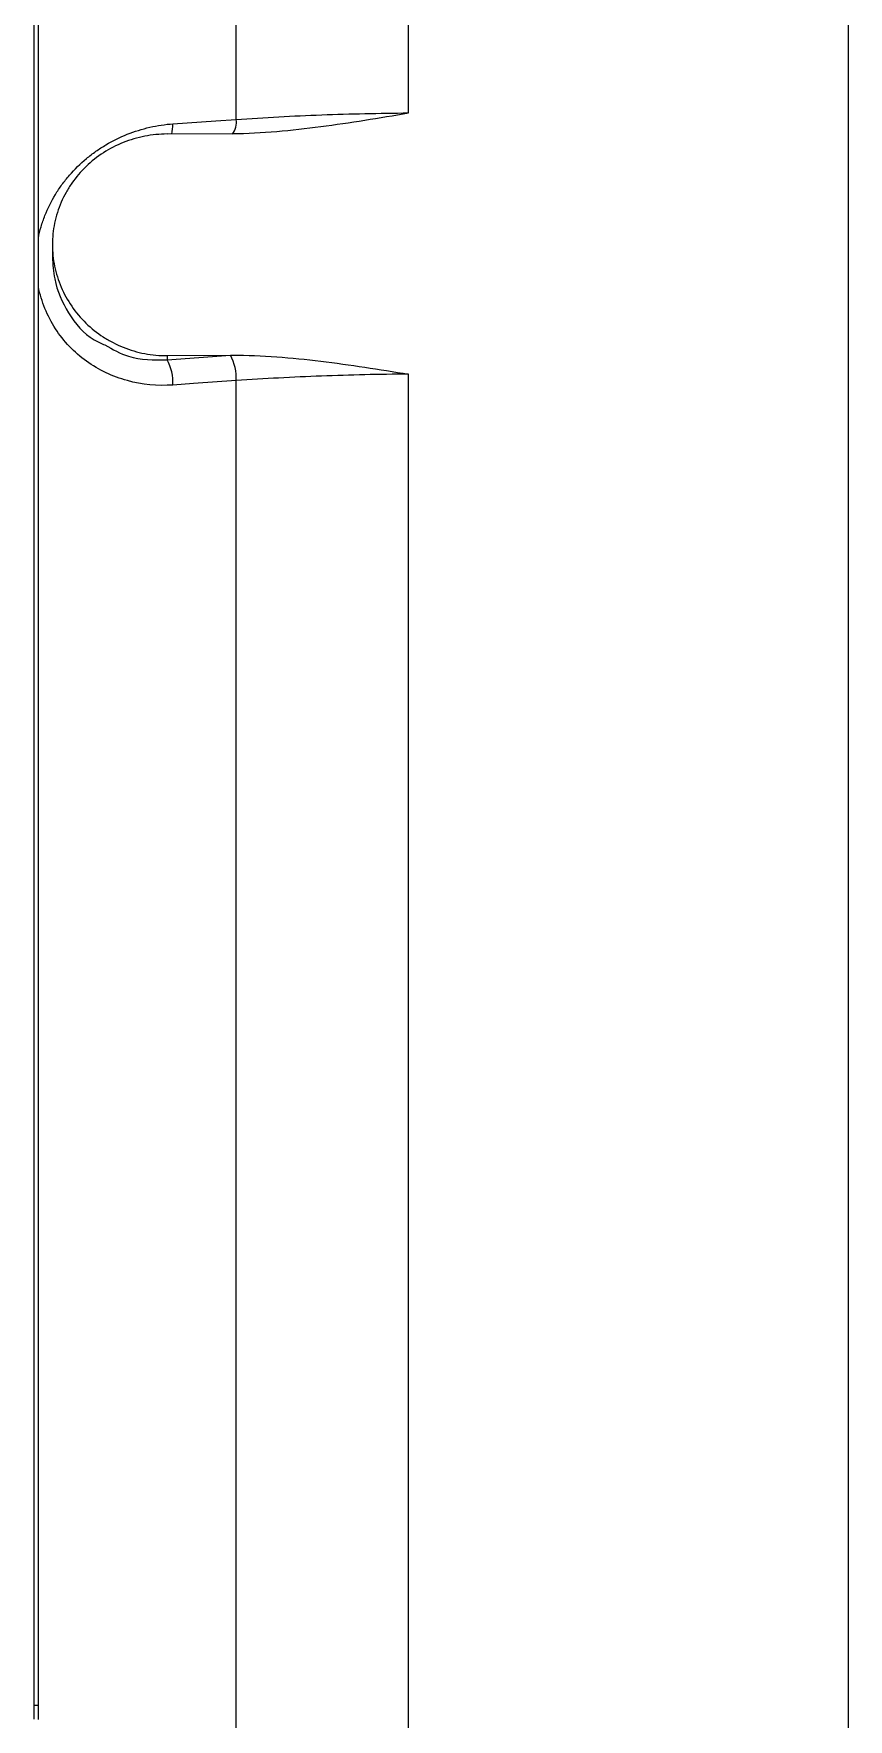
# Paper-space layout '_Top' of a CAD drawing. Header units: inches. Extents: x -16.5 to 11.4, y -8.4 to 5.1.
# Drawn here: x -7.294 to -5.094, y -2.764 to 1.791 of the extents above; entities that cross this region are included whole.
import ezdxf

# ---------------------------------------------------------------- set-up
doc = ezdxf.new("R2010")
doc.units = ezdxf.units.IN
doc.header["$MEASUREMENT"] = 0

psp = doc.layouts.new('_Top')

# ---------------------------------------------------------------- linework, layer by layer
at = {"color": 7, "linetype": 'Continuous', "lineweight": 25}
for p, q in [((-6.2821, 1.5767), (-6.2821, 3.1434)), ((-5.094, 3.1594), (-5.094, -3.1594)), ((-6.7474, 1.5593), (-6.7474, 2.8685)), ((-7.2945, 2.7628), (-7.2945, -2.7636)), ((-7.282, 1.2384), (-7.282, 2.765)), ((-6.934, 1.5198), (-6.7578, 1.521)), ((-7.244, 1.2209), (-7.244, 1.1874)), ((-7.282, -2.765), (-7.282, 1.107)), ((-6.934, 0.9209), (-6.7578, 0.9221)), ((-6.934, 0.9099), (-6.763, 0.9218)), ((-6.934, 0.9209), (-6.934, 0.9099)), ((-6.2821, -3.1434), (-6.2821, 0.8708)), ((-6.7474, -2.8685), (-6.7474, 0.8532)), ((-7.2945, -2.726), (-7.282, -2.7263))]:
    psp.add_line(p, q, dxfattribs=at)
at = {"color": 7, "linetype": 'Continuous', "lineweight": 25, "flags": 128}
for points in [[(-6.9185, 1.5473), (-6.8026, 1.5554), (-6.7474, 1.5593)], [(-6.7474, 0.8532), (-6.8633, 0.8452), (-6.9185, 0.8414)]]:
    psp.add_lwpolyline(points, dxfattribs=at)
at = {"color": 7, "linetype": 'Continuous', "lineweight": 25}
for centre, radius, start, end in [((-6.8032, 1.5518), 0.0562, 324.476, 7.6434), ((-7.0374, 1.5468), 0.1189, 346.5482, 0.2322), ((-6.8739, 0.8606), 0.1267, 356.6639, 28.8705), ((-7.0449, 0.8487), 0.1266, 356.6731, 28.8771)]:
    psp.add_arc(centre, radius, start, end, dxfattribs=at)
for points, knots in [([(-6.7578, 1.521), (-6.7178, 1.5213), (-6.6779, 1.5235), (-6.5982, 1.5302), (-6.5585, 1.5348), (-6.4397, 1.5503), (-6.3609, 1.5634), (-6.2821, 1.5767)], [0, 0, 0, 0, 0.25, 0.25, 0.5, 0.5, 1, 1, 1, 1]), ([(-6.7474, 1.5593), (-6.6714, 1.5645), (-6.5942, 1.5686), (-6.439, 1.5744), (-6.3608, 1.5762), (-6.2821, 1.5767)], [0, 0, 0, 0, 0.5, 0.5, 1, 1, 1, 1]), ([(-7.282, 1.2384), (-7.28, 1.2487), (-7.2775, 1.2589), (-7.2716, 1.2792), (-7.2681, 1.2893), (-7.2565, 1.3191), (-7.247, 1.3381), (-7.2304, 1.3654), (-7.2245, 1.3743), (-7.2118, 1.3916), (-7.205, 1.4002), (-7.1839, 1.4246), (-7.1686, 1.4395), (-7.1438, 1.4602), (-7.1353, 1.4667), (-7.1176, 1.4792), (-7.1085, 1.4851), (-7.0808, 1.5016), (-7.0616, 1.511), (-7.0221, 1.5268), (-7.0015, 1.5333), (-6.9603, 1.5427), (-6.9394, 1.5459), (-6.9185, 1.5473)], [0, 0, 0, 0, 0.0625, 0.0625, 0.125, 0.125, 0.25, 0.25, 0.3125, 0.3125, 0.375, 0.375, 0.5, 0.5, 0.5625, 0.5625, 0.625, 0.625, 0.75, 0.75, 0.875, 0.875, 1, 1, 1, 1]), ([(-6.934, 1.5198), (-6.9545, 1.5197), (-6.9746, 1.5176), (-7.0043, 1.5118), (-7.0141, 1.5094), (-7.0336, 1.5037), (-7.0432, 1.5003), (-7.0714, 1.4891), (-7.0892, 1.4799), (-7.1229, 1.4583), (-7.1388, 1.4457), (-7.1674, 1.4183), (-7.1803, 1.4033), (-7.1973, 1.3789), (-7.2025, 1.3704), (-7.2121, 1.3532), (-7.2165, 1.3443), (-7.2243, 1.3262), (-7.2277, 1.3169), (-7.2336, 1.2982), (-7.2361, 1.2887), (-7.242, 1.2601), (-7.244, 1.2407), (-7.244, 1.2012), (-7.242, 1.1816), (-7.2361, 1.1529), (-7.2336, 1.1434), (-7.2278, 1.1246), (-7.2243, 1.1152), (-7.2126, 1.0879), (-7.2031, 1.0706), (-7.1807, 1.0379), (-7.1676, 1.0224), (-7.139, 0.9946), (-7.1234, 0.9822), (-7.098, 0.9657), (-7.0892, 0.9606), (-7.0713, 0.9513), (-7.0622, 0.9471), (-7.0342, 0.9359), (-7.0148, 0.9302), (-6.9747, 0.9226), (-6.9545, 0.9208), (-6.934, 0.9209)], [0, 0, 0, 0, 0.0625, 0.0625, 0.09375, 0.09375, 0.125, 0.125, 0.1875, 0.1875, 0.25, 0.25, 0.3125, 0.3125, 0.34375, 0.34375, 0.375, 0.375, 0.40625, 0.40625, 0.4375, 0.4375, 0.5, 0.5, 0.5625, 0.5625, 0.59375, 0.59375, 0.625, 0.625, 0.6875, 0.6875, 0.75, 0.75, 0.8125, 0.8125, 0.84375, 0.84375, 0.875, 0.875, 0.9375, 0.9375, 1, 1, 1, 1]), ([(-7.282, 1.107), (-7.282, 1.129), (-7.282, 1.1511), (-7.282, 1.1949), (-7.282, 1.2166), (-7.282, 1.2384)], [0, 0, 0, 0, 0.5, 0.5, 1, 1, 1, 1]), ([(-7.244, 1.1874), (-7.2428, 1.1674), (-7.2395, 1.1138), (-7.2038, 1.0339), (-7.153, 0.9715), (-7.1121, 0.9539), (-7.1021, 0.9496)], [0, 0, 0, 0, 0.201494, 0.539969, 0.887755, 1, 1, 1, 1]), ([(-6.9185, 0.8414), (-6.9605, 0.8385), (-7.0015, 0.8424), (-7.0615, 0.8588), (-7.0808, 0.866), (-7.1175, 0.8834), (-7.1351, 0.8937), (-7.1685, 0.9177), (-7.1839, 0.9311), (-7.212, 0.9605), (-7.2246, 0.9764), (-7.2471, 1.011), (-7.2565, 1.0291), (-7.2719, 1.0669), (-7.2779, 1.0866), (-7.282, 1.107)], [0, 0, 0, 0, 0.25, 0.25, 0.375, 0.375, 0.5, 0.5, 0.625, 0.625, 0.75, 0.75, 0.875, 0.875, 1, 1, 1, 1]), ([(-7.1021, 0.9496), (-7.0813, 0.9378), (-7.0301, 0.9087), (-6.9698, 0.9094), (-6.934, 0.9099)], [0, 0, 0, 0, 0.405953, 1, 1, 1, 1]), ([(-6.7578, 0.9221), (-6.7178, 0.9224), (-6.6779, 0.9206), (-6.5982, 0.9147), (-6.5585, 0.9106), (-6.4397, 0.8961), (-6.3609, 0.8836), (-6.2821, 0.8708)], [0, 0, 0, 0, 0.25, 0.25, 0.5, 0.5, 1, 1, 1, 1]), ([(-6.2821, 0.8708), (-6.3608, 0.8703), (-6.4394, 0.8685), (-6.5946, 0.8627), (-6.6714, 0.8585), (-6.7474, 0.8532)], [0, 0, 0, 0, 0.5, 0.5, 1, 1, 1, 1])]:
    psp.add_open_spline(points, degree=3, knots=knots, dxfattribs=at)
psp.add_open_spline([(-6.763, 0.9218), (-6.7613, 0.9219), (-6.7595, 0.922), (-6.7578, 0.9221)], degree=3, dxfattribs=at)

doc.saveas('drawing.dxf')
